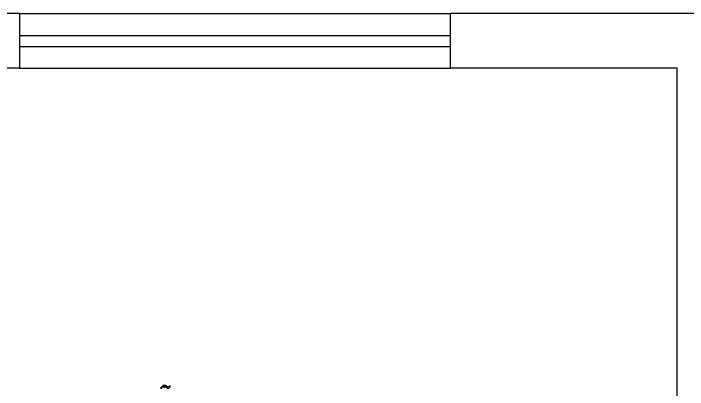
# Model space of a CAD drawing. Header units: millimetres. Extents: x -518.8 to -461.2, y 3.5 to 44.2.
# Drawn here: x -496.353 to -493.215, y 41.271 to 43.022 of the extents above; entities that cross this region are included whole.
import ezdxf

# ---------------------------------------------------------------- set-up
doc = ezdxf.new("R2010")
doc.units = ezdxf.units.MM
doc.header["$MEASUREMENT"] = 0
for name, color, linetype in [('10', 10, 'Continuous'), ('5', 5, 'Continuous'), ('8', 8, 'Continuous'), ('MYSOLIDS', 7, 'Continuous')]:
    doc.layers.add(name, color=color, linetype=linetype)

msp = doc.modelspace()

# ---------------------------------------------------------------- linework, layer by layer
at = {"layer": '10'}
for points in [[(-496.3241, 43.0218), (-497.776, 43.0218)], [(-496.3241, 42.7669), (-496.3241, 43.0218)], [(-494.3188, 42.7669), (-494.3188, 43.0218)], [(-493.1158, 43.0218), (-494.3188, 43.0218)], [(-496.3241, 42.7669), (-497.3745, 42.7669)], [(-493.2624, 42.7669), (-494.3188, 42.7669)]]:
    msp.add_lwpolyline(points, dxfattribs=at)
at = {"layer": '5'}
msp.add_lwpolyline([(-493.2624, 38.6609), (-493.2624, 42.7669)], dxfattribs=at)
at = {"layer": '8'}
for points in [[(-496.3241, 43.0218), (-494.3188, 43.0218)], [(-496.3241, 42.9195), (-494.3188, 42.9195)], [(-496.3241, 42.8684), (-494.3188, 42.8684)], [(-496.3241, 42.7669), (-494.3188, 42.7669)]]:
    msp.add_lwpolyline(points, dxfattribs=at)
at = {"layer": 'MYSOLIDS'}
for points in [[(-495.6557, 41.2902), (-495.6557, 41.2902), (-495.6557, 41.2902), (-495.6624, 41.2834), (-495.6624, 41.2834), (-495.6684, 41.2774), (-495.6684, 41.2774), (-495.6624, 41.2774), (-495.6624, 41.2774), (-495.6624, 41.2834), (-495.6557, 41.2834), (-495.6557, 41.2834), (-495.6369, 41.2834), (-495.6429, 41.2902), (-495.6429, 41.2902), (-495.6496, 41.2902), (-495.6557, 41.2902), (-495.6557, 41.2902)], [(-495.6369, 41.2834), (-495.6557, 41.2834), (-495.6557, 41.2834), (-495.6496, 41.2834), (-495.6369, 41.2834), (-495.6369, 41.2834), (-495.6369, 41.2834), (-495.6369, 41.2834)], [(-495.6241, 41.2902), (-495.6241, 41.2902), (-495.6241, 41.2902), (-495.6301, 41.2834), (-495.6369, 41.2834), (-495.6496, 41.2834), (-495.6429, 41.2834), (-495.6429, 41.2834), (-495.6369, 41.2774), (-495.6369, 41.2774), (-495.6369, 41.2774), (-495.6301, 41.2774), (-495.6241, 41.2834), (-495.6241, 41.2834), (-495.6241, 41.2902), (-495.6241, 41.2902), (-495.6241, 41.2902), (-495.6241, 41.2902)]]:
    msp.add_lwpolyline(points, dxfattribs=at)

doc.saveas('drawing.dxf')
